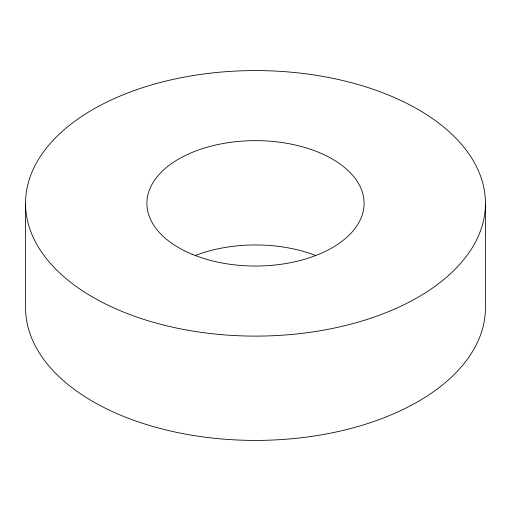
<?xml version="1.0" encoding="UTF-8"?>
<svg xmlns="http://www.w3.org/2000/svg" width="511" height="511" viewBox="0 0 511 511"><rect width="100%" height="100%" fill="white"/><g stroke="black" fill="none" stroke-linecap="round" stroke-linejoin="round"><path stroke-width="0.77" d="M485.45 203.346A229.95 132.758 0 0 1 140.525 318.321A229.95 132.758 0 0 1 140.525 88.371A229.95 132.758 0 0 1 485.45 203.346L485.45 307.654A229.95 132.758 0 0 1 255.5 440.412A229.95 132.758 0 0 1 25.55 307.654L25.55 203.346M195.796 255.289A108.588 62.693 0 0 1 315.415 255.366M192.066 254.229A108.588 62.693 0 0 0 363.545 209.625A108.588 62.693 0 0 0 210.896 146.184A108.588 62.693 0 0 0 192.066 254.229"/></g></svg>
